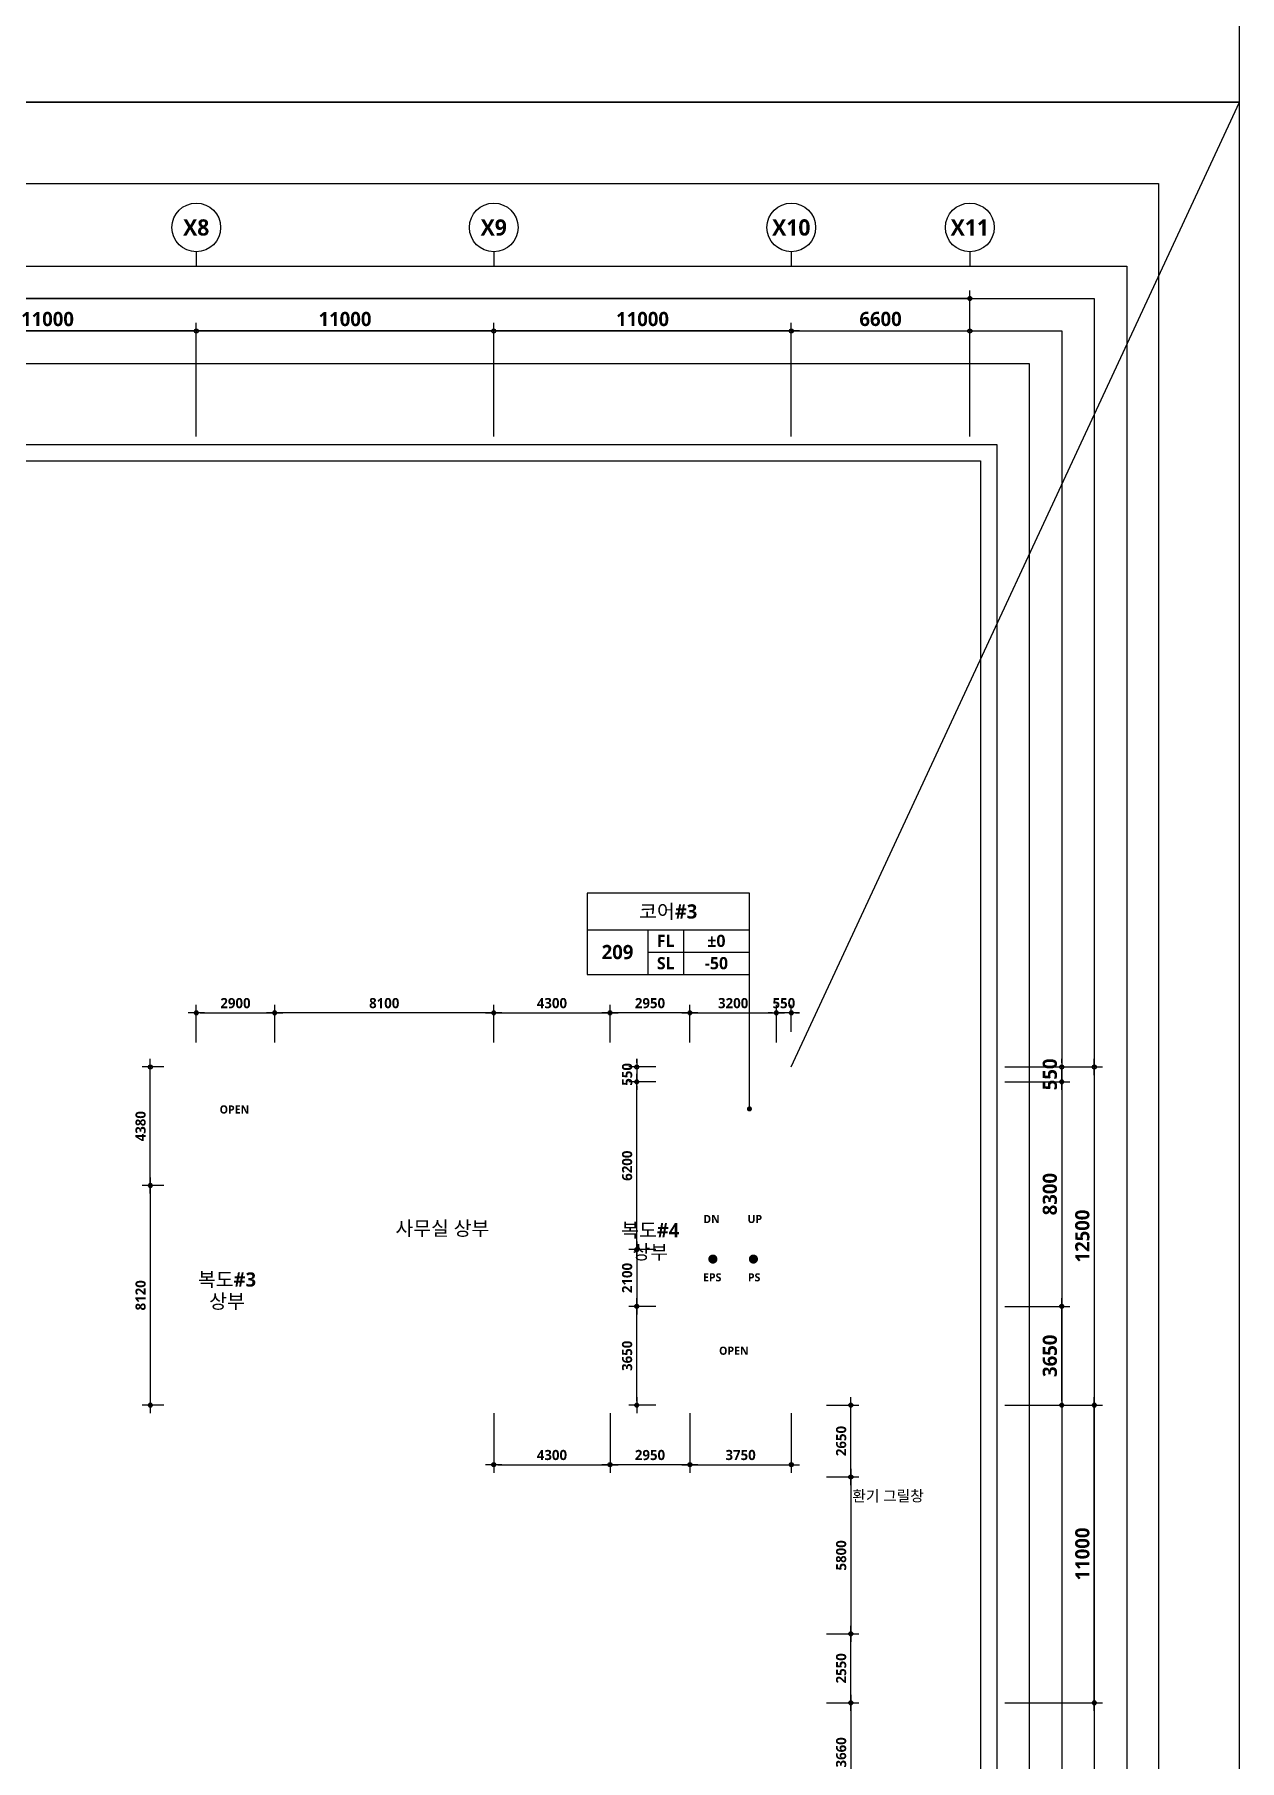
# Model space of a CAD drawing. Header units: millimetres. Extents: x -63924 to 190228206, y 0 to 456875599.
# Drawn here: x 133650 to 178200, y 442720 to 506505 of the extents above; entities that cross this region are included whole.
import ezdxf
from ezdxf.enums import TextEntityAlignment as Align

# ---------------------------------------------------------------- set-up
doc = ezdxf.new("R2010")
doc.units = ezdxf.units.MM
doc.header["$LTSCALE"] = 150
doc.header["$MEASUREMENT"] = 0
doc.header["$PDSIZE"] = -10
doc.layers.get('0').update_dxf_attribs({"linetype": 'CONTINUOUS'})
doc.layers.get('Defpoints').update_dxf_attribs({"color": 153, "linetype": 'CONTINUOUS'})
for name, color, linetype in [('A-ANNO-DIM', 4, 'CONTINUOUS'), ('A-ANNO-GRA1', 7, 'CONTINUOUS'), ('A-ANNO-LEAD', 4, 'CONTINUOUS'), ('A-ANNO-TEXT1', 7, 'CONTINUOUS'), ('A-ANNO-TEXT2', 3, 'CONTINUOUS'), ('A-FLOR-MARK-ARCH', 1, 'CONTINUOUS'), ('A-ST-AXIS-BUB', 7, 'CONTINUOUS'), ('A-ST-AXIS-DIM', 7, 'CONTINUOUS')]:
    doc.layers.add(name, color=color, linetype=linetype)
for name, color, linetype, plot in [('Defpoint', 161, 'CONTINUOUS', False), ('G(그리드1)', 185, 'CONTINUOUS', False), ('G(그리드2)', 235, 'CONTINUOUS', False)]:
    doc.layers.add(name, color=color, linetype=linetype, plot=plot)
doc.styles.add('2020음성 1차', font='')
doc.styles.add('SH_나눔', font='')
doc.styles.add('SH_대대리576', font='')
doc.styles.add('SH_진천_나눔', font='')
doc.styles.get('2020음성 1차').set_extended_font_data('NanumGothic', bold=True)
doc.styles.get('SH_나눔').set_extended_font_data('NanumGothic', bold=True)
doc.styles.get('SH_대대리576').set_extended_font_data('NanumGothic', bold=True)
doc.styles.get('SH_진천_나눔').set_extended_font_data('NanumGothic', bold=True)
doc.dimstyles.new('SHP 300', dxfattribs={"dimscale": 150, "dimtxt": 3.5, "dimasz": 1, "dimexe": 2, "dimexo": 2, "dimgap": 1, "dimtad": 1, "dimdec": 0, "dimzin": 0, "dimdsep": 46, "dimtxsty": 'SH_대대리576', "dimblk": 'DIMDOT', "dimcen": 0.09, "dimclrt": 3, "dimadec": 0, "dimazin": 1, "dimtfac": 1, "dimtdec": 0, "dimtix": 1, "dimtmove": 2, "dimatfit": 0, "dimldrblk": 'DIMDOT', "dimfxl": 1, "dimtolj": 1, "dimtzin": 0, "dimarcsym": 0})
doc.dimstyles.new('SHP300내부', dxfattribs={"dimscale": 150, "dimtxt": 2.5, "dimasz": 1, "dimexe": 2, "dimexo": 2, "dimgap": 1, "dimtad": 1, "dimdec": 0, "dimzin": 0, "dimdsep": 46, "dimtxsty": 'SH_대대리576', "dimblk": 'DIMDOT', "dimcen": 0.09, "dimclrd": 256, "dimclre": 256, "dimclrt": 3, "dimadec": 0, "dimazin": 1, "dimtfac": 1, "dimtdec": 0, "dimtix": 1, "dimtmove": 2, "dimatfit": 0, "dimldrblk": 'DIMDOT', "dimfxl": 1, "dimtolj": 1, "dimtzin": 0, "dimlwd": -1, "dimlwe": -1, "dimarcsym": 0})

# ---------------------------------------------------------------- blocks, each defined once
blk = doc.blocks.new('A-ST-AXIS-BUB-1')
at = {"layer": 'A-ST-AXIS-BUB'}
blk.add_line((0, 350), (0, 0), dxfattribs=at)
blk.add_circle((0, 950), 600, dxfattribs=at)
blk = doc.blocks.new('DIMDOT')
at = {"color": 0}
blk.add_line((-2, 0), (2, 0), dxfattribs=at)
for radius in [0.5, 0.25]:
    blk.add_circle((0, 0), radius, dxfattribs=at)
blk = doc.blocks.new('*D81')
at = {"layer": 'A-ST-AXIS-DIM', "color": 0, "lineweight": -2, "transparency": 16777216}
for p, q in [((128630, 491650), (128630, 495850)), ((139630, 491650), (139630, 495850)), ((139480, 495550), (128780, 495550))]:
    blk.add_line(p, q, dxfattribs=at)
at = {"layer": 'Defpoints', "color": 0, "transparency": 16777216}
for p in [(128630, 495550), (128630, 491350), (139630, 491350)]:
    blk.add_point(p, dxfattribs=at)
at = {"layer": 'A-ST-AXIS-DIM', "color": 0, "linetype": 'ByBlock', "lineweight": -2, "transparency": 16777216, "xscale": 150, "yscale": 150, "zscale": 150, "rotation": 180}
blk.add_blockref('DIMDOT', (128630, 495550), dxfattribs=at)
at = {"layer": 'A-ST-AXIS-DIM', "color": 0, "linetype": 'ByBlock', "lineweight": -2, "transparency": 16777216, "xscale": 150, "yscale": 150, "zscale": 150}
blk.add_blockref('DIMDOT', (139630, 495550), dxfattribs=at)
at = {"layer": 'A-ST-AXIS-DIM', "color": 3, "transparency": 16777216, "insert": (134130, 495988), "char_height": 525, "attachment_point": 5, "style": 'SH_대대리576'}
blk.add_mtext('\\A1;11000', dxfattribs=at)
blk = doc.blocks.new('*D82')
at = {"layer": 'A-ST-AXIS-DIM', "color": 0, "lineweight": -2, "transparency": 16777216}
for p, q in [((139630, 491650), (139630, 495850)), ((150630, 491650), (150630, 495850)), ((150480, 495550), (139780, 495550))]:
    blk.add_line(p, q, dxfattribs=at)
at = {"layer": 'Defpoints', "color": 0, "transparency": 16777216}
for p in [(139630, 495550), (139630, 491350), (150630, 491350)]:
    blk.add_point(p, dxfattribs=at)
at = {"layer": 'A-ST-AXIS-DIM', "color": 0, "linetype": 'ByBlock', "lineweight": -2, "transparency": 16777216, "xscale": 150, "yscale": 150, "zscale": 150, "rotation": 180}
blk.add_blockref('DIMDOT', (139630, 495550), dxfattribs=at)
at = {"layer": 'A-ST-AXIS-DIM', "color": 0, "linetype": 'ByBlock', "lineweight": -2, "transparency": 16777216, "xscale": 150, "yscale": 150, "zscale": 150}
blk.add_blockref('DIMDOT', (150630, 495550), dxfattribs=at)
at = {"layer": 'A-ST-AXIS-DIM', "color": 3, "transparency": 16777216, "insert": (145130, 495988), "char_height": 525, "attachment_point": 5, "style": 'SH_대대리576'}
blk.add_mtext('\\A1;11000', dxfattribs=at)
blk = doc.blocks.new('*D83')
at = {"layer": 'A-ST-AXIS-DIM', "color": 0, "lineweight": -2, "transparency": 16777216}
for p, q in [((150630, 491650), (150630, 495850)), ((161630, 491650), (161630, 495850)), ((161480, 495550), (150780, 495550))]:
    blk.add_line(p, q, dxfattribs=at)
at = {"layer": 'Defpoints', "color": 0, "transparency": 16777216}
for p in [(150630, 495550), (150630, 491350), (161630, 491350)]:
    blk.add_point(p, dxfattribs=at)
at = {"layer": 'A-ST-AXIS-DIM', "color": 0, "linetype": 'ByBlock', "lineweight": -2, "transparency": 16777216, "xscale": 150, "yscale": 150, "zscale": 150, "rotation": 180}
blk.add_blockref('DIMDOT', (150630, 495550), dxfattribs=at)
at = {"layer": 'A-ST-AXIS-DIM', "color": 0, "linetype": 'ByBlock', "lineweight": -2, "transparency": 16777216, "xscale": 150, "yscale": 150, "zscale": 150}
blk.add_blockref('DIMDOT', (161630, 495550), dxfattribs=at)
at = {"layer": 'A-ST-AXIS-DIM', "color": 3, "transparency": 16777216, "insert": (156130, 495988), "char_height": 525, "attachment_point": 5, "style": 'SH_대대리576'}
blk.add_mtext('\\A1;11000', dxfattribs=at)
blk = doc.blocks.new('*D95')
at = {"layer": 'A-ST-AXIS-DIM', "color": 0, "lineweight": -2, "transparency": 16777216}
for p, q in [((161630, 491650), (161630, 495850)), ((168230, 491650), (168230, 495850)), ((161780, 495550), (168080, 495550))]:
    blk.add_line(p, q, dxfattribs=at)
at = {"layer": 'Defpoints', "color": 0, "transparency": 16777216}
for p in [(168230, 495550), (161630, 491350), (168230, 491350)]:
    blk.add_point(p, dxfattribs=at)
at = {"layer": 'A-ST-AXIS-DIM', "color": 0, "linetype": 'ByBlock', "lineweight": -2, "transparency": 16777216, "xscale": 150, "yscale": 150, "zscale": 150, "rotation": 180}
blk.add_blockref('DIMDOT', (161630, 495550), dxfattribs=at)
at = {"layer": 'A-ST-AXIS-DIM', "color": 0, "linetype": 'ByBlock', "lineweight": -2, "transparency": 16777216, "xscale": 150, "yscale": 150, "zscale": 150}
blk.add_blockref('DIMDOT', (168230, 495550), dxfattribs=at)
at = {"layer": 'A-ST-AXIS-DIM', "color": 3, "transparency": 16777216, "insert": (164930, 495990), "char_height": 525, "attachment_point": 5, "style": 'SH_대대리576'}
blk.add_mtext('\\A1;6600', dxfattribs=at)
blk = doc.blocks.new('*D1196')
at = {"layer": 'A-ST-AXIS-DIM', "color": 0, "lineweight": -2, "transparency": 16777216}
for p, q in [((169530, 444850), (173130, 444850)), ((172830, 444700), (172830, 434000)), ((169530, 433850), (173130, 433850))]:
    blk.add_line(p, q, dxfattribs=at)
at = {"layer": 'Defpoints', "color": 0, "transparency": 16777216}
for p in [(169230, 444850), (169230, 433850), (172830, 433850)]:
    blk.add_point(p, dxfattribs=at)
at = {"layer": 'A-ST-AXIS-DIM', "color": 0, "linetype": 'ByBlock', "lineweight": -2, "transparency": 16777216, "xscale": 150, "yscale": 150, "zscale": 150}
for p, rotation in [((172830, 444850), 90), ((172830, 433850), 270)]:
    blk.add_blockref('DIMDOT', p, dxfattribs=dict(at, rotation=rotation))
at = {"layer": 'A-ST-AXIS-DIM', "color": 3, "transparency": 16777216, "insert": (172392, 439350), "char_height": 525, "attachment_point": 5, "rotation": 90, "style": 'SH_대대리576'}
blk.add_mtext('\\A1;11000', dxfattribs=at)
blk = doc.blocks.new('*D1197')
at = {"layer": 'A-ST-AXIS-DIM', "color": 0, "lineweight": -2, "transparency": 16777216}
for p, q in [((169530, 455850), (173130, 455850)), ((172830, 445000), (172830, 455700)), ((169530, 444850), (173130, 444850))]:
    blk.add_line(p, q, dxfattribs=at)
at = {"layer": 'Defpoints', "color": 0, "transparency": 16777216}
for p in [(169230, 455850), (172830, 455850), (169230, 444850)]:
    blk.add_point(p, dxfattribs=at)
at = {"layer": 'A-ST-AXIS-DIM', "color": 0, "linetype": 'ByBlock', "lineweight": -2, "transparency": 16777216, "xscale": 150, "yscale": 150, "zscale": 150}
for p, rotation in [((172830, 455850), 90), ((172830, 444850), 270)]:
    blk.add_blockref('DIMDOT', p, dxfattribs=dict(at, rotation=rotation))
at = {"layer": 'A-ST-AXIS-DIM', "color": 3, "transparency": 16777216, "insert": (172392, 450350), "char_height": 525, "attachment_point": 5, "rotation": 90, "style": 'SH_대대리576'}
blk.add_mtext('\\A1;11000', dxfattribs=at)
blk = doc.blocks.new('*D1198')
at = {"layer": 'A-ST-AXIS-DIM', "color": 0, "lineweight": -2, "transparency": 16777216}
for p, q in [((169530, 468350), (173130, 468350)), ((172830, 468200), (172830, 456000)), ((169530, 455850), (173130, 455850))]:
    blk.add_line(p, q, dxfattribs=at)
at = {"layer": 'Defpoints', "color": 0, "transparency": 16777216}
for p in [(169230, 468350), (169230, 455850), (172830, 455850)]:
    blk.add_point(p, dxfattribs=at)
at = {"layer": 'A-ST-AXIS-DIM', "color": 0, "linetype": 'ByBlock', "lineweight": -2, "transparency": 16777216, "xscale": 150, "yscale": 150, "zscale": 150}
for p, rotation in [((172830, 468350), 90), ((172830, 455850), 270)]:
    blk.add_blockref('DIMDOT', p, dxfattribs=dict(at, rotation=rotation))
at = {"layer": 'A-ST-AXIS-DIM', "color": 3, "transparency": 16777216, "insert": (172391, 462100), "char_height": 525, "attachment_point": 5, "rotation": 90, "style": 'SH_대대리576'}
blk.add_mtext('\\A1;12500', dxfattribs=at)
blk = doc.blocks.new('*D1199')
at = {"layer": 'A-ST-AXIS-DIM', "color": 0, "lineweight": -2, "transparency": 16777216}
for p, q in [((169530, 467800), (171930, 467800)), ((171630, 467650), (171630, 459650)), ((169530, 459500), (171930, 459500))]:
    blk.add_line(p, q, dxfattribs=at)
at = {"layer": 'Defpoints', "color": 0, "transparency": 16777216}
for p in [(169230, 467800), (169230, 459500), (171630, 459500)]:
    blk.add_point(p, dxfattribs=at)
at = {"layer": 'A-ST-AXIS-DIM', "color": 0, "linetype": 'ByBlock', "lineweight": -2, "transparency": 16777216, "xscale": 150, "yscale": 150, "zscale": 150}
for p, rotation in [((171630, 467800), 90), ((171630, 459500), 270)]:
    blk.add_blockref('DIMDOT', p, dxfattribs=dict(at, rotation=rotation))
at = {"layer": 'A-ST-AXIS-DIM', "color": 3, "transparency": 16777216, "insert": (171190, 463650), "char_height": 525, "attachment_point": 5, "rotation": 90, "style": 'SH_대대리576'}
blk.add_mtext('\\A1;8300', dxfattribs=at)
blk = doc.blocks.new('*D1200')
at = {"layer": 'A-ST-AXIS-DIM', "color": 0, "lineweight": -2, "transparency": 16777216}
for p, q in [((169530, 459500), (171930, 459500)), ((171630, 456000), (171630, 459350)), ((169530, 455850), (171930, 455850))]:
    blk.add_line(p, q, dxfattribs=at)
at = {"layer": 'Defpoints', "color": 0, "transparency": 16777216}
for p in [(169230, 459500), (171630, 459500), (169230, 455850)]:
    blk.add_point(p, dxfattribs=at)
at = {"layer": 'A-ST-AXIS-DIM', "color": 0, "linetype": 'ByBlock', "lineweight": -2, "transparency": 16777216, "xscale": 150, "yscale": 150, "zscale": 150}
for p, rotation in [((171630, 459500), 90), ((171630, 455850), 270)]:
    blk.add_blockref('DIMDOT', p, dxfattribs=dict(at, rotation=rotation))
at = {"layer": 'A-ST-AXIS-DIM', "color": 3, "transparency": 16777216, "insert": (171190, 457675), "char_height": 525, "attachment_point": 5, "rotation": 90, "style": 'SH_대대리576'}
blk.add_mtext('\\A1;3650', dxfattribs=at)
blk = doc.blocks.new('*D1201')
at = {"layer": 'A-ST-AXIS-DIM', "color": 0, "lineweight": -2, "transparency": 16777216}
for p, q in [((169530, 468350), (171930, 468350)), ((171630, 468500), (171630, 468650)), ((171630, 467800), (171630, 468350)), ((169530, 467800), (171930, 467800)), ((171630, 467650), (171630, 467500))]:
    blk.add_line(p, q, dxfattribs=at)
at = {"layer": 'Defpoints', "color": 0, "transparency": 16777216}
for p in [(169230, 468350), (171630, 468350), (169230, 467800)]:
    blk.add_point(p, dxfattribs=at)
at = {"layer": 'A-ST-AXIS-DIM', "color": 0, "linetype": 'ByBlock', "lineweight": -2, "transparency": 16777216, "xscale": 150, "yscale": 150, "zscale": 150}
for p, rotation in [((171630, 468350), 270), ((171630, 467800), 90)]:
    blk.add_blockref('DIMDOT', p, dxfattribs=dict(at, rotation=rotation))
at = {"layer": 'A-ST-AXIS-DIM', "color": 3, "transparency": 16777216, "insert": (171191, 468075), "char_height": 525, "attachment_point": 5, "rotation": 90, "style": 'SH_대대리576'}
blk.add_mtext('\\A1;550', dxfattribs=at)
blk = doc.blocks.new('*D1204')
at = {"layer": 'A-ANNO-DIM', "transparency": 16777216}
for p, q in [((162930, 444850), (164130, 444850)), ((163830, 444700), (163830, 441340)), ((162930, 441190), (164130, 441190))]:
    blk.add_line(p, q, dxfattribs=at)
at = {"layer": 'Defpoints', "color": 0, "transparency": 16777216}
for p in [(162630, 444850), (162630, 441190), (163830, 441190)]:
    blk.add_point(p, dxfattribs=at)
at = {"layer": 'A-ANNO-DIM', "linetype": 'ByBlock', "transparency": 16777216, "xscale": 150, "yscale": 150, "zscale": 150}
for p, rotation in [((163830, 444850), 90), ((163830, 441190), 270)]:
    blk.add_blockref('DIMDOT', p, dxfattribs=dict(at, rotation=rotation))
at = {"layer": 'A-ANNO-DIM', "color": 3, "transparency": 16777216, "insert": (163473, 443020), "char_height": 375, "attachment_point": 5, "rotation": 90, "style": 'SH_대대리576'}
blk.add_mtext('\\A1;3660', dxfattribs=at)
blk = doc.blocks.new('*D1220')
at = {"layer": 'A-ANNO-DIM', "transparency": 16777216}
for p, q in [((157880, 455550), (157880, 453350)), ((161630, 455550), (161630, 453350)), ((158030, 453650), (161480, 453650))]:
    blk.add_line(p, q, dxfattribs=at)
at = {"layer": 'Defpoints', "color": 0, "transparency": 16777216}
for p in [(157880, 455850), (161630, 455850), (161630, 453650)]:
    blk.add_point(p, dxfattribs=at)
at = {"layer": 'A-ANNO-DIM', "linetype": 'ByBlock', "transparency": 16777216, "xscale": 150, "yscale": 150, "zscale": 150, "rotation": 180}
blk.add_blockref('DIMDOT', (157880, 453650), dxfattribs=at)
at = {"layer": 'A-ANNO-DIM', "linetype": 'ByBlock', "transparency": 16777216, "xscale": 150, "yscale": 150, "zscale": 150}
blk.add_blockref('DIMDOT', (161630, 453650), dxfattribs=at)
at = {"layer": 'A-ANNO-DIM', "color": 3, "transparency": 16777216, "insert": (159755, 454007), "char_height": 375, "attachment_point": 5, "style": 'SH_대대리576'}
blk.add_mtext('\\A1;3750', dxfattribs=at)
blk = doc.blocks.new('*D1221')
at = {"layer": 'A-ANNO-DIM', "transparency": 16777216}
for p, q in [((139630, 469250), (139630, 470650)), ((139780, 470350), (142380, 470350)), ((142530, 469250), (142530, 470650))]:
    blk.add_line(p, q, dxfattribs=at)
at = {"layer": 'Defpoints', "color": 0, "transparency": 16777216}
for p in [(142530, 470350), (139630, 468950), (142530, 468950)]:
    blk.add_point(p, dxfattribs=at)
at = {"layer": 'A-ANNO-DIM', "linetype": 'ByBlock', "transparency": 16777216, "xscale": 150, "yscale": 150, "zscale": 150, "rotation": 180}
blk.add_blockref('DIMDOT', (139630, 470350), dxfattribs=at)
at = {"layer": 'A-ANNO-DIM', "linetype": 'ByBlock', "transparency": 16777216, "xscale": 150, "yscale": 150, "zscale": 150}
blk.add_blockref('DIMDOT', (142530, 470350), dxfattribs=at)
at = {"layer": 'A-ANNO-DIM', "color": 3, "transparency": 16777216, "insert": (141080, 470707), "char_height": 375, "attachment_point": 5, "style": 'SH_대대리576'}
blk.add_mtext('\\A1;2900', dxfattribs=at)
blk = doc.blocks.new('*D1231')
at = {"layer": 'A-ANNO-DIM', "transparency": 16777216}
for p, q in [((160930, 470350), (160780, 470350)), ((161080, 469650), (161080, 470650)), ((161630, 470350), (161080, 470350)), ((161630, 469650), (161630, 470650)), ((161780, 470350), (161930, 470350))]:
    blk.add_line(p, q, dxfattribs=at)
at = {"layer": 'Defpoints', "color": 0, "transparency": 16777216}
for p in [(161080, 470350), (161080, 469350), (161630, 469350)]:
    blk.add_point(p, dxfattribs=at)
at = {"layer": 'A-ANNO-DIM', "linetype": 'ByBlock', "transparency": 16777216, "xscale": 150, "yscale": 150, "zscale": 150}
blk.add_blockref('DIMDOT', (161080, 470350), dxfattribs=at)
at = {"layer": 'A-ANNO-DIM', "linetype": 'ByBlock', "transparency": 16777216, "xscale": 150, "yscale": 150, "zscale": 150, "rotation": 180}
blk.add_blockref('DIMDOT', (161630, 470350), dxfattribs=at)
at = {"layer": 'A-ANNO-DIM', "color": 3, "transparency": 16777216, "insert": (161355, 470706), "char_height": 375, "attachment_point": 5, "style": 'SH_대대리576'}
blk.add_mtext('\\A1;550', dxfattribs=at)
blk = doc.blocks.new('*D1232')
at = {"layer": 'A-ANNO-DIM', "transparency": 16777216}
for p, q in [((157880, 469250), (157880, 470650)), ((158030, 470350), (160930, 470350)), ((161080, 469250), (161080, 470650))]:
    blk.add_line(p, q, dxfattribs=at)
at = {"layer": 'Defpoints', "color": 0, "transparency": 16777216}
for p in [(161080, 470350), (157880, 468950), (161080, 468950)]:
    blk.add_point(p, dxfattribs=at)
at = {"layer": 'A-ANNO-DIM', "linetype": 'ByBlock', "transparency": 16777216, "xscale": 150, "yscale": 150, "zscale": 150, "rotation": 180}
blk.add_blockref('DIMDOT', (157880, 470350), dxfattribs=at)
at = {"layer": 'A-ANNO-DIM', "linetype": 'ByBlock', "transparency": 16777216, "xscale": 150, "yscale": 150, "zscale": 150}
blk.add_blockref('DIMDOT', (161080, 470350), dxfattribs=at)
at = {"layer": 'A-ANNO-DIM', "color": 3, "transparency": 16777216, "insert": (159480, 470707), "char_height": 375, "attachment_point": 5, "style": 'SH_대대리576'}
blk.add_mtext('\\A1;3200', dxfattribs=at)
blk = doc.blocks.new('*D1233')
at = {"layer": 'A-ANNO-DIM', "transparency": 16777216}
for p, q in [((154930, 469250), (154930, 470650)), ((157730, 470350), (155080, 470350)), ((157880, 469250), (157880, 470650))]:
    blk.add_line(p, q, dxfattribs=at)
at = {"layer": 'Defpoints', "color": 0, "transparency": 16777216}
for p in [(154930, 470350), (154930, 468950), (157880, 468950)]:
    blk.add_point(p, dxfattribs=at)
at = {"layer": 'A-ANNO-DIM', "linetype": 'ByBlock', "transparency": 16777216, "xscale": 150, "yscale": 150, "zscale": 150, "rotation": 180}
blk.add_blockref('DIMDOT', (154930, 470350), dxfattribs=at)
at = {"layer": 'A-ANNO-DIM', "linetype": 'ByBlock', "transparency": 16777216, "xscale": 150, "yscale": 150, "zscale": 150}
blk.add_blockref('DIMDOT', (157880, 470350), dxfattribs=at)
at = {"layer": 'A-ANNO-DIM', "color": 3, "transparency": 16777216, "insert": (156405, 470707), "char_height": 375, "attachment_point": 5, "style": 'SH_대대리576'}
blk.add_mtext('\\A1;2950', dxfattribs=at)
blk = doc.blocks.new('*D1234')
at = {"layer": 'A-ANNO-DIM', "transparency": 16777216}
for p, q in [((150630, 469250), (150630, 470650)), ((150780, 470350), (154780, 470350)), ((154930, 469250), (154930, 470650))]:
    blk.add_line(p, q, dxfattribs=at)
at = {"layer": 'Defpoints', "color": 0, "transparency": 16777216}
for p in [(154930, 470350), (150630, 468950), (154930, 468950)]:
    blk.add_point(p, dxfattribs=at)
at = {"layer": 'A-ANNO-DIM', "linetype": 'ByBlock', "transparency": 16777216, "xscale": 150, "yscale": 150, "zscale": 150, "rotation": 180}
blk.add_blockref('DIMDOT', (150630, 470350), dxfattribs=at)
at = {"layer": 'A-ANNO-DIM', "linetype": 'ByBlock', "transparency": 16777216, "xscale": 150, "yscale": 150, "zscale": 150}
blk.add_blockref('DIMDOT', (154930, 470350), dxfattribs=at)
at = {"layer": 'A-ANNO-DIM', "color": 3, "transparency": 16777216, "insert": (152780, 470707), "char_height": 375, "attachment_point": 5, "style": 'SH_대대리576'}
blk.add_mtext('\\A1;4300', dxfattribs=at)
blk = doc.blocks.new('*D1235')
at = {"layer": 'A-ANNO-DIM', "transparency": 16777216}
for p, q in [((142530, 469250), (142530, 470650)), ((150480, 470350), (142680, 470350)), ((150630, 469250), (150630, 470650))]:
    blk.add_line(p, q, dxfattribs=at)
at = {"layer": 'Defpoints', "color": 0, "transparency": 16777216}
for p in [(142530, 470350), (142530, 468950), (150630, 468950)]:
    blk.add_point(p, dxfattribs=at)
at = {"layer": 'A-ANNO-DIM', "linetype": 'ByBlock', "transparency": 16777216, "xscale": 150, "yscale": 150, "zscale": 150, "rotation": 180}
blk.add_blockref('DIMDOT', (142530, 470350), dxfattribs=at)
at = {"layer": 'A-ANNO-DIM', "linetype": 'ByBlock', "transparency": 16777216, "xscale": 150, "yscale": 150, "zscale": 150}
blk.add_blockref('DIMDOT', (150630, 470350), dxfattribs=at)
at = {"layer": 'A-ANNO-DIM', "color": 3, "transparency": 16777216, "insert": (146580, 470707), "char_height": 375, "attachment_point": 5, "style": 'SH_대대리576'}
blk.add_mtext('\\A1;8100', dxfattribs=at)
blk = doc.blocks.new('*D1295')
at = {"layer": 'A-ANNO-DIM', "transparency": 16777216}
for p, q in [((156617, 461600), (155617, 461600)), ((155917, 461450), (155917, 459650)), ((156617, 459500), (155617, 459500))]:
    blk.add_line(p, q, dxfattribs=at)
at = {"layer": 'Defpoints', "color": 0, "transparency": 16777216}
for p in [(156917, 461600), (155917, 459500), (156917, 459500)]:
    blk.add_point(p, dxfattribs=at)
at = {"layer": 'A-ANNO-DIM', "linetype": 'ByBlock', "transparency": 16777216, "xscale": 150, "yscale": 150, "zscale": 150}
for p, rotation in [((155917, 461600), 90), ((155917, 459500), 270)]:
    blk.add_blockref('DIMDOT', p, dxfattribs=dict(at, rotation=rotation))
at = {"layer": 'A-ANNO-DIM', "color": 3, "transparency": 16777216, "insert": (155561, 460550), "char_height": 375, "attachment_point": 5, "rotation": 90, "style": 'SH_대대리576'}
blk.add_mtext('\\A1;2100', dxfattribs=at)
blk = doc.blocks.new('*D1296')
at = {"layer": 'A-ANNO-DIM', "transparency": 16777216}
for p, q in [((156617, 467800), (155617, 467800)), ((155917, 461750), (155917, 467650)), ((156617, 461600), (155617, 461600))]:
    blk.add_line(p, q, dxfattribs=at)
at = {"layer": 'Defpoints', "color": 0, "transparency": 16777216}
for p in [(155917, 467800), (156917, 467800), (156917, 461600)]:
    blk.add_point(p, dxfattribs=at)
at = {"layer": 'A-ANNO-DIM', "linetype": 'ByBlock', "transparency": 16777216, "xscale": 150, "yscale": 150, "zscale": 150}
for p, rotation in [((155917, 467800), 90), ((155917, 461600), 270)]:
    blk.add_blockref('DIMDOT', p, dxfattribs=dict(at, rotation=rotation))
at = {"layer": 'A-ANNO-DIM', "color": 3, "transparency": 16777216, "insert": (155560, 464700), "char_height": 375, "attachment_point": 5, "rotation": 90, "style": 'SH_대대리576'}
blk.add_mtext('\\A1;6200', dxfattribs=at)
blk = doc.blocks.new('*D1297')
at = {"layer": 'A-ANNO-DIM', "transparency": 16777216}
for p, q in [((156617, 468350), (155617, 468350)), ((155917, 468500), (155917, 468650)), ((155917, 468350), (155917, 467800)), ((156617, 467800), (155617, 467800)), ((155917, 467650), (155917, 467500))]:
    blk.add_line(p, q, dxfattribs=at)
at = {"layer": 'Defpoints', "color": 0, "transparency": 16777216}
for p in [(156917, 468350), (155917, 467800), (156917, 467800)]:
    blk.add_point(p, dxfattribs=at)
at = {"layer": 'A-ANNO-DIM', "linetype": 'ByBlock', "transparency": 16777216, "xscale": 150, "yscale": 150, "zscale": 150}
for p, rotation in [((155917, 468350), 270), ((155917, 467800), 90)]:
    blk.add_blockref('DIMDOT', p, dxfattribs=dict(at, rotation=rotation))
at = {"layer": 'A-ANNO-DIM', "color": 3, "transparency": 16777216, "insert": (155561, 468075), "char_height": 375, "attachment_point": 5, "rotation": 90, "style": 'SH_대대리576'}
blk.add_mtext('\\A1;550', dxfattribs=at)
blk = doc.blocks.new('*D1302')
at = {"layer": 'A-ANNO-DIM', "transparency": 16777216}
for p, q in [((156617, 459500), (155617, 459500)), ((155917, 456000), (155917, 459350)), ((156617, 455850), (155617, 455850))]:
    blk.add_line(p, q, dxfattribs=at)
at = {"layer": 'Defpoints', "color": 0, "transparency": 16777216}
for p in [(155917, 459500), (156917, 459500), (156917, 455850)]:
    blk.add_point(p, dxfattribs=at)
at = {"layer": 'A-ANNO-DIM', "linetype": 'ByBlock', "transparency": 16777216, "xscale": 150, "yscale": 150, "zscale": 150}
for p, rotation in [((155917, 459500), 90), ((155917, 455850), 270)]:
    blk.add_blockref('DIMDOT', p, dxfattribs=dict(at, rotation=rotation))
at = {"layer": 'A-ANNO-DIM', "color": 3, "transparency": 16777216, "insert": (155560, 457675), "char_height": 375, "attachment_point": 5, "rotation": 90, "style": 'SH_대대리576'}
blk.add_mtext('\\A1;3650', dxfattribs=at)
blk = doc.blocks.new('*D1343')
at = {"layer": 'A-ANNO-DIM', "transparency": 16777216}
for p, q in [((138430, 468350), (137630, 468350)), ((137930, 464120), (137930, 468200)), ((138430, 463970), (137630, 463970))]:
    blk.add_line(p, q, dxfattribs=at)
at = {"layer": 'Defpoints', "color": 0, "transparency": 16777216}
for p in [(137930, 468350), (138730, 468350), (138730, 463970)]:
    blk.add_point(p, dxfattribs=at)
at = {"layer": 'A-ANNO-DIM', "linetype": 'ByBlock', "transparency": 16777216, "xscale": 150, "yscale": 150, "zscale": 150}
for p, rotation in [((137930, 468350), 90), ((137930, 463970), 270)]:
    blk.add_blockref('DIMDOT', p, dxfattribs=dict(at, rotation=rotation))
at = {"layer": 'A-ANNO-DIM', "color": 3, "transparency": 16777216, "insert": (137573, 466160), "char_height": 375, "attachment_point": 5, "rotation": 90, "style": 'SH_대대리576'}
blk.add_mtext('\\A1;4380', dxfattribs=at)
blk = doc.blocks.new('*D1344')
at = {"layer": 'A-ANNO-DIM', "transparency": 16777216}
for p, q in [((138430, 463970), (137630, 463970)), ((137930, 463820), (137930, 456000)), ((138430, 455850), (137630, 455850))]:
    blk.add_line(p, q, dxfattribs=at)
at = {"layer": 'Defpoints', "color": 0, "transparency": 16777216}
for p in [(138730, 463970), (137930, 455850), (138730, 455850)]:
    blk.add_point(p, dxfattribs=at)
at = {"layer": 'A-ANNO-DIM', "linetype": 'ByBlock', "transparency": 16777216, "xscale": 150, "yscale": 150, "zscale": 150}
for p, rotation in [((137930, 463970), 90), ((137930, 455850), 270)]:
    blk.add_blockref('DIMDOT', p, dxfattribs=dict(at, rotation=rotation))
at = {"layer": 'A-ANNO-DIM', "color": 3, "transparency": 16777216, "insert": (137573, 459910), "char_height": 375, "attachment_point": 5, "rotation": 90, "style": 'SH_대대리576'}
blk.add_mtext('\\A1;8120', dxfattribs=at)
blk = doc.blocks.new('*D1345')
at = {"layer": 'A-ANNO-DIM', "transparency": 16777216}
for p, q in [((154930, 455550), (154930, 453350)), ((157880, 455550), (157880, 453350)), ((157730, 453650), (155080, 453650))]:
    blk.add_line(p, q, dxfattribs=at)
at = {"layer": 'Defpoints', "color": 0, "transparency": 16777216}
for p in [(154930, 455850), (157880, 455850), (154930, 453650)]:
    blk.add_point(p, dxfattribs=at)
at = {"layer": 'A-ANNO-DIM', "linetype": 'ByBlock', "transparency": 16777216, "xscale": 150, "yscale": 150, "zscale": 150, "rotation": 180}
blk.add_blockref('DIMDOT', (154930, 453650), dxfattribs=at)
at = {"layer": 'A-ANNO-DIM', "linetype": 'ByBlock', "transparency": 16777216, "xscale": 150, "yscale": 150, "zscale": 150}
blk.add_blockref('DIMDOT', (157880, 453650), dxfattribs=at)
at = {"layer": 'A-ANNO-DIM', "color": 3, "transparency": 16777216, "insert": (156405, 454007), "char_height": 375, "attachment_point": 5, "style": 'SH_대대리576'}
blk.add_mtext('\\A1;2950', dxfattribs=at)
blk = doc.blocks.new('*D1346')
at = {"layer": 'A-ANNO-DIM', "transparency": 16777216}
for p, q in [((150630, 455550), (150630, 453350)), ((154930, 455550), (154930, 453350)), ((150780, 453650), (154780, 453650))]:
    blk.add_line(p, q, dxfattribs=at)
at = {"layer": 'Defpoints', "color": 0, "transparency": 16777216}
for p in [(150630, 455850), (154930, 455850), (154930, 453650)]:
    blk.add_point(p, dxfattribs=at)
at = {"layer": 'A-ANNO-DIM', "linetype": 'ByBlock', "transparency": 16777216, "xscale": 150, "yscale": 150, "zscale": 150, "rotation": 180}
blk.add_blockref('DIMDOT', (150630, 453650), dxfattribs=at)
at = {"layer": 'A-ANNO-DIM', "linetype": 'ByBlock', "transparency": 16777216, "xscale": 150, "yscale": 150, "zscale": 150}
blk.add_blockref('DIMDOT', (154930, 453650), dxfattribs=at)
at = {"layer": 'A-ANNO-DIM', "color": 3, "transparency": 16777216, "insert": (152780, 454007), "char_height": 375, "attachment_point": 5, "style": 'SH_대대리576'}
blk.add_mtext('\\A1;4300', dxfattribs=at)
blk = doc.blocks.new('G$C9D92D8A7')
at = {"layer": 'A-ANNO-GRA1'}
for p, q in [((0, 11), (40, 11)), ((15, 11), (15, 0)), ((23.75, 11), (23.75, 0)), ((15, 5.5), (40, 5.5))]:
    blk.add_line(p, q, dxfattribs=at)
blk.add_lwpolyline([(0, 20), (0, 0), (40, 0), (40, 20)], close=True, dxfattribs=at)
at = {"style": '2020음성 1차'}
for tag, height, p in [('실명', 3.5, (20, 15.5)), ('마감레벨', 3, (31.875, 8.25)), ('실번호', 3.5, (7.5, 5.5)), ('구조레벨', 3, (31.875, 2.75))]:
    blk.add_attdef(tag, text='', height=height, dxfattribs=at).set_placement(p, align=Align.MIDDLE_CENTER)
at = {"layer": 'A-ANNO-TEXT1', "style": 'SH_나눔'}
for s, p in [('FL', (19.375, 8.25)), ('SL', (19.375, 2.75))]:
    blk.add_text(s, height=3, dxfattribs=at).set_placement(p, align=Align.MIDDLE)
blk = doc.blocks.new('*D2040')
at = {"layer": 'A-ANNO-DIM', "transparency": 16777216}
for p, q in [((162930, 455850), (164130, 455850)), ((163830, 453350), (163830, 455700)), ((162930, 453200), (164130, 453200))]:
    blk.add_line(p, q, dxfattribs=at)
at = {"layer": 'Defpoints', "color": 0, "transparency": 16777216}
for p in [(162630, 455850), (163830, 455850), (162630, 453200)]:
    blk.add_point(p, dxfattribs=at)
at = {"layer": 'A-ANNO-DIM', "linetype": 'ByBlock', "transparency": 16777216, "xscale": 150, "yscale": 150, "zscale": 150}
for p, rotation in [((163830, 455850), 90), ((163830, 453200), 270)]:
    blk.add_blockref('DIMDOT', p, dxfattribs=dict(at, rotation=rotation))
at = {"layer": 'A-ANNO-DIM', "color": 3, "transparency": 16777216, "insert": (163473, 454525), "char_height": 375, "attachment_point": 5, "rotation": 90, "style": 'SH_대대리576'}
blk.add_mtext('\\A1;2650', dxfattribs=at)
blk = doc.blocks.new('*D2345')
at = {"layer": 'A-ANNO-DIM', "transparency": 16777216}
for p, q in [((162930, 453200), (164130, 453200)), ((163830, 453050), (163830, 447550)), ((162930, 447400), (164130, 447400))]:
    blk.add_line(p, q, dxfattribs=at)
at = {"layer": 'Defpoints', "color": 0, "transparency": 16777216}
for p in [(162630, 453200), (162630, 447400), (163830, 447400)]:
    blk.add_point(p, dxfattribs=at)
at = {"layer": 'A-ANNO-DIM', "linetype": 'ByBlock', "transparency": 16777216, "xscale": 150, "yscale": 150, "zscale": 150}
for p, rotation in [((163830, 453200), 90), ((163830, 447400), 270)]:
    blk.add_blockref('DIMDOT', p, dxfattribs=dict(at, rotation=rotation))
at = {"layer": 'A-ANNO-DIM', "color": 3, "transparency": 16777216, "insert": (163473, 450300), "char_height": 375, "attachment_point": 5, "rotation": 90, "style": 'SH_대대리576'}
blk.add_mtext('\\A1;5800', dxfattribs=at)
blk = doc.blocks.new('*D2346')
at = {"layer": 'A-ANNO-DIM', "transparency": 16777216}
for p, q in [((162930, 447400), (164130, 447400)), ((163830, 445000), (163830, 447250)), ((162930, 444850), (164130, 444850))]:
    blk.add_line(p, q, dxfattribs=at)
at = {"layer": 'Defpoints', "color": 0, "transparency": 16777216}
for p in [(162630, 447400), (163830, 447400), (162630, 444850)]:
    blk.add_point(p, dxfattribs=at)
at = {"layer": 'A-ANNO-DIM', "linetype": 'ByBlock', "transparency": 16777216, "xscale": 150, "yscale": 150, "zscale": 150}
for p, rotation in [((163830, 447400), 90), ((163830, 444850), 270)]:
    blk.add_blockref('DIMDOT', p, dxfattribs=dict(at, rotation=rotation))
at = {"layer": 'A-ANNO-DIM', "color": 3, "transparency": 16777216, "insert": (163473, 446125), "char_height": 375, "attachment_point": 5, "rotation": 90, "style": 'SH_대대리576'}
blk.add_mtext('\\A1;2550', dxfattribs=at)

msp = doc.modelspace()

# ---------------------------------------------------------------- linework, layer by layer
msp.add_lwpolyline([(160080, 466800), (160080, 471772.8)])
at = {"const_width": 93.8}
msp.add_lwpolyline([(160080, 466753.1, -1), (160080, 466846.9, -1)], format="xyb", close=True, dxfattribs=at)
at = {"layer": 'A-ANNO-LEAD'}
msp.add_lwpolyline([(162190.8, 451295.4, 0, 83.3, 0), (162315.8, 451511.9, 0, 0, 0), (162884.3, 452496.5, 0, 0, 0), (163884.3, 452496.5, 0, 0, 0)], format="xyseb", dxfattribs=at)
at = {"layer": 'A-FLOR-MARK-ARCH', "const_width": 168.8}
for points in [[(158645.6, 461250, 1), (158814.4, 461250, 1)], [(160145.6, 461250, 1), (160314.4, 461250, 1)]]:
    msp.add_lwpolyline(points, format="xyb", close=True, dxfattribs=at)
at = {"layer": 'A-ST-AXIS-DIM'}
for p, q in [((168230, 493450), (168230, 497050)), ((168230, 496750), (99430, 496750))]:
    msp.add_line(p, q, dxfattribs=at)
at = {"layer": 'Defpoint'}
msp.add_line((161630, 468350), (178200, 504000), dxfattribs=at)
for points in [[(89100, 504000), (178200, 504000), (178200, 630000), (89100, 630000)], [(89100, 378000), (178200, 378000), (178200, 504000), (89100, 504000)], [(92100, 501000), (175200, 501000), (175200, 394500), (92100, 394500)]]:
    msp.add_lwpolyline(points, close=True, dxfattribs=at)
at = {"layer": 'G(그리드1)'}
for points in [[(174030, 396550), (95830, 396550), (95830, 497950), (174030, 497950)], [(172830, 398750), (97030, 398750), (97030, 496750), (172830, 496750)], [(171630, 399950), (98230, 399950), (98230, 495550), (171630, 495550)], [(170430, 401150), (99430, 401150), (99430, 494350), (170430, 494350)], [(169230, 404150), (100630, 404150), (100630, 491350), (169230, 491350)]]:
    msp.add_lwpolyline(points, close=True, dxfattribs=at)
at = {"layer": 'G(그리드2)'}
msp.add_lwpolyline([(168630, 404750), (101230, 404750), (101230, 490750), (168630, 490750)], close=True, dxfattribs=at)

# ---------------------------------------------------------------- block references
at = {"layer": 'A-ANNO-TEXT1'}
ref = msp.add_blockref('G$C9D92D8A7', (154080, 471772.8), dxfattribs=dict(at, xscale=150, yscale=150, zscale=150))
ref.add_attrib('실명', '코어#3', dxfattribs={"layer": 'A-ANNO-TEXT2', "height": 525, "style": '2020음성 1차'}).set_placement((157080, 474097.8, 206000), align=Align.MIDDLE_CENTER)
ref.add_attrib('실번호', '209', dxfattribs={"layer": 'A-ANNO-TEXT2', "height": 525, "style": '2020음성 1차'}).set_placement((155205, 472597.8, 206000), align=Align.MIDDLE_CENTER)
ref.add_attrib('마감레벨', '%%p0', dxfattribs={"height": 450, "style": '2020음성 1차'}).set_placement((158861.3, 473010.3, 206000), align=Align.MIDDLE_CENTER)
ref.add_attrib('구조레벨', '-50', dxfattribs={"height": 450, "style": '2020음성 1차'}).set_placement((158861.3, 472185.3, 206000), align=Align.MIDDLE_CENTER)
at = {"layer": 'A-ST-AXIS-BUB', "xscale": 1.5, "yscale": 1.5, "zscale": 1.5}
for p in [(139630, 497950), (150630, 497950), (161630, 497950), (168230, 497950)]:
    msp.add_blockref('A-ST-AXIS-BUB-1', p, dxfattribs=at)
at = {"layer": 'A-ST-AXIS-DIM', "xscale": 150, "yscale": 150, "zscale": 150}
msp.add_blockref('DIMDOT', (168230, 496750), dxfattribs=at)

# ---------------------------------------------------------------- texts
at = {"layer": 'A-ANNO-TEXT1', "style": 'SH_대대리576'}
for s, p in [('X8', (139630, 499375)), ('X9', (150630, 499375)), ('X10', (161630, 499375)), ('X11', (168230, 499375))]:
    msp.add_text(s, height=600, dxfattribs=at).set_placement(p, align=Align.MIDDLE_CENTER)
at = {"layer": 'A-ANNO-TEXT1', "style": 'SH_진천_나눔'}
for s, p in [('OPEN', (141040.5, 466779.5)), ('DN', (158680, 462730)), ('UP', (160280, 462730)), ('EPS', (158705, 460575)), ('PS', (160255, 460575)), ('OPEN', (159505, 457862.5))]:
    msp.add_text(s, height=300, dxfattribs=at).set_placement(p, align=Align.MIDDLE)
at = {"layer": 'A-ANNO-TEXT1', "style": '2020음성 1차'}
msp.add_text('환기 그릴창', height=400, dxfattribs=at).set_placement((163884.3, 452496.5), align=Align.MIDDLE_LEFT)
at = {"layer": 'A-ANNO-TEXT2', "style": 'SH_진천_나눔'}
for s, p in [('사무실 상부', (148730, 462390)), ('복도#4', (156415.7, 462315.7)), ('상부', (156415.7, 461515.7)), ('복도#3', (140767.4, 460493.6)), ('상부', (140767.4, 459693.6))]:
    msp.add_text(s, height=525, dxfattribs=at).set_placement(p, align=Align.MIDDLE)

# ---------------------------------------------------------------- dimensions: what is measured, and where the dimension line sits
at = {"layer": 'A-ANNO-DIM'}
for base, p1, p2, angle, picture, middle in [((142530, 470350), (139630, 468950), (142530, 468950), 180, '*D1221', (141080, 470706.9)), ((142530, 470350), (150630, 468950), (142530, 468950), 0, '*D1235', (146580, 470706.9)), ((154930, 470350), (150630, 468950), (154930, 468950), 180, '*D1234', (152780, 470706.9)), ((154930, 470350), (157880, 468950), (154930, 468950), 0, '*D1233', (156405, 470706.9)), ((161080, 470350), (157880, 468950), (161080, 468950), 180, '*D1232', (159480, 470706.9)), ((161080, 470350), (161630, 469350), (161080, 469350), 0, '*D1231', (161355, 470706.1)), ((137930, 468350), (138730, 463970), (138730, 468350), 270, '*D1343', (137573.1, 466160)), ((155917.1, 467800), (156917.1, 468350), (156917.1, 467800), 90, '*D1297', (155561, 468075)), ((155917.1, 467800), (156917.1, 461600), (156917.1, 467800), 270, '*D1296', (155560.2, 464700)), ((137930, 455850), (138730, 463970), (138730, 455850), 90, '*D1344', (137573.1, 459910)), ((155917.1, 459500), (156917.1, 461600), (156917.1, 459500), 90, '*D1295', (155561, 460550)), ((155917.1, 459500), (156917.1, 455850), (156917.1, 459500), 270, '*D1302', (155560.2, 457675)), ((154930, 453650), (150630, 455850), (154930, 455850), 180, '*D1346', (152780, 454006.9)), ((161630, 453650), (157880, 455850), (161630, 455850), 180, '*D1220', (159755, 454006.9))]:
    dim = msp.add_linear_dim(base=base, p1=p1, p2=p2, angle=angle, dimstyle='SHP300내부', dxfattribs=at)
    dim.commit()
    dim.dimension.update_dxf_attribs({"geometry": picture, "text_midpoint": middle})
for base, p1, p2, angle, picture, middle in [((163830, 455850), (162630, 453200), (162630, 455850), 90, '*D2040', (163473.1, 454525)), ((163830, 447400), (162630, 453200), (162630, 447400), 270, '*D2345', (163473.1, 450300)), ((163830, 447400), (162630, 444850), (162630, 447400), 90, '*D2346', (163473.3, 446125)), ((163830, 441190), (162630, 444850), (162630, 441190), 270, '*D1204', (163473.1, 443020))]:
    dim = msp.add_linear_dim(base=base, p1=p1, p2=p2, angle=angle, dimstyle='SHP300내부', override={"dimtxsty": 'SH_대대리576', "dimldrblk": 'DIMDOT'}, dxfattribs=at)
    dim.commit()
    dim.dimension.update_dxf_attribs({"geometry": picture, "text_midpoint": middle})
dim = msp.add_linear_dim(base=(154930, 453650), p1=(157880, 455850), p2=(154930, 455850), dimstyle='SHP300내부', dxfattribs=at)
dim.commit()
dim.dimension.update_dxf_attribs({"geometry": '*D1345', "text_midpoint": (156405, 454006.9)})
at = {"layer": 'A-ST-AXIS-DIM'}
for base, p1, p2, picture, middle in [((128630, 495550), (139630, 491350), (128630, 491350), '*D81', (134130, 495987.9)), ((139630, 495550), (150630, 491350), (139630, 491350), '*D82', (145130, 495987.9)), ((150630, 495550), (161630, 491350), (150630, 491350), '*D83', (156130, 495987.9))]:
    dim = msp.add_linear_dim(base=base, p1=p1, p2=p2, dimstyle='SHP 300', override={"dimtxsty": 'SH_대대리576', "dimldrblk": 'DIMDOT'}, dxfattribs=at)
    dim.commit()
    dim.dimension.update_dxf_attribs({"geometry": picture, "text_midpoint": middle})
for base, p1, p2, angle, picture, middle in [((168230, 495550), (161630, 491350), (168230, 491350), 180, '*D95', (164930, 495989.7)), ((171630, 468350), (169230, 467800), (169230, 468350), 270, '*D1201', (171191.4, 468075)), ((172830, 455850), (169230, 468350), (169230, 455850), 90, '*D1198', (172390.7, 462100)), ((171630, 459500), (169230, 467800), (169230, 459500), 90, '*D1199', (171190.3, 463650)), ((171630, 459500), (169230, 455850), (169230, 459500), 270, '*D1200', (171190.3, 457675)), ((172830, 455850), (169230, 444850), (169230, 455850), 270, '*D1197', (172392.1, 450350)), ((172830, 433850), (169230, 444850), (169230, 433850), 90, '*D1196', (172392.1, 439350))]:
    dim = msp.add_linear_dim(base=base, p1=p1, p2=p2, angle=angle, dimstyle='SHP 300', override={"dimtxsty": 'SH_대대리576', "dimldrblk": 'DIMDOT'}, dxfattribs=at)
    dim.commit()
    dim.dimension.update_dxf_attribs({"geometry": picture, "text_midpoint": middle})

doc.saveas('drawing.dxf')
